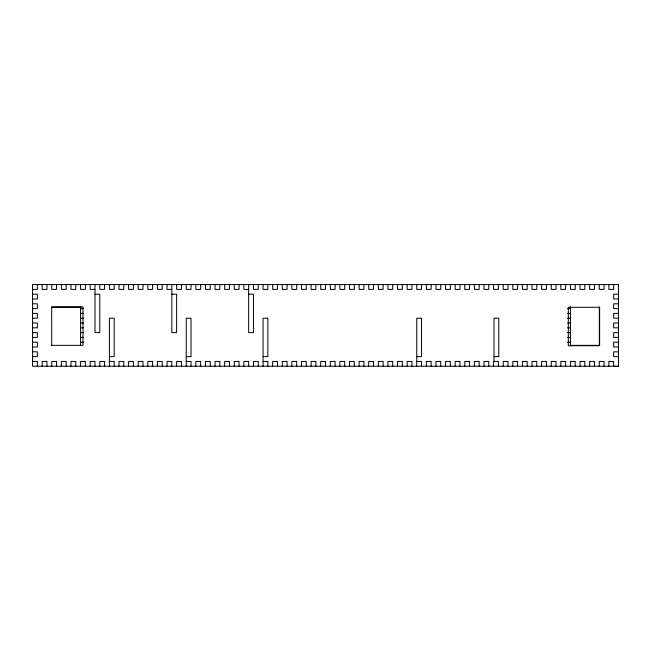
<?xml version="1.0" encoding="UTF-8"?>
<svg xmlns="http://www.w3.org/2000/svg" width="651" height="651" viewBox="0 0 651 651"><rect width="100%" height="100%" fill="white"/><g stroke="black" fill="none" stroke-linecap="round" stroke-linejoin="round"><path stroke-width="0.98" d="M32.55 289.394L37.351 289.394L37.351 284.585M94.981 289.394L90.18 289.394L90.18 284.585M171.823 289.394L167.022 289.394L167.022 284.585M248.658 289.394L243.856 289.394L243.856 284.585M32.55 294.195L37.351 294.195L37.351 298.996L32.55 298.996M94.981 294.195L99.782 294.195L99.782 332.612L94.981 332.612L94.981 284.585M171.823 294.195L176.624 294.195L176.624 332.612L171.823 332.612L171.823 284.585M248.658 294.195L253.467 294.195L253.467 332.612L248.658 332.612L248.658 284.585M618.45 294.195L613.649 294.195L613.649 298.996L618.45 298.996M32.55 303.797L37.351 303.797L37.351 308.598L32.55 308.598M618.45 303.797L613.649 303.797L613.649 308.598L618.45 308.598M51.738 307.199L81.025 307.199M80.578 308.598L83.458 308.598M567.542 308.598L570.422 308.598M32.55 313.4L37.351 313.4L37.351 318.209L32.55 318.209M80.578 313.4L83.458 313.4M567.542 313.4L570.422 313.4M618.45 313.4L613.649 313.4L613.649 318.209L618.45 318.209M80.578 318.209L83.458 318.209M567.542 318.209L570.422 318.209M32.55 323.01L37.351 323.01L37.351 327.811L32.55 327.811M80.578 323.01L83.458 323.01M567.542 323.01L570.422 323.01M618.45 323.01L613.649 323.01L613.649 327.811L618.45 327.811M80.578 327.811L83.458 327.811M567.542 327.811L570.422 327.811M32.55 332.612L37.351 332.612L37.351 337.413L32.55 337.413M80.578 332.612L83.458 332.612M567.542 332.612L570.422 332.612M618.45 332.612L613.649 332.612L613.649 337.413L618.45 337.413M80.578 337.413L83.458 337.413M567.542 337.413L570.422 337.413M32.55 342.214L37.351 342.214L37.351 347.024L32.55 347.024M80.578 342.214L83.458 342.214M567.542 342.214L570.422 342.214M618.45 342.214L613.649 342.214L613.649 347.024L618.45 347.024M51.665 345.347L82.978 345.347L82.978 306.93L51.665 306.93L51.738 345.616M570.048 345.347L599.335 345.347L599.335 306.93M32.55 351.825L37.351 351.825L37.351 356.626L32.55 356.626M618.45 351.825L613.649 351.825L613.649 356.626L618.45 356.626M109.392 356.626L114.194 356.626L114.194 318.209L109.392 318.209L109.392 366.228M186.227 356.626L191.028 356.626L191.028 318.209L186.227 318.209L186.227 366.228M263.069 356.626L267.87 356.626L267.87 318.209L263.069 318.209L263.069 366.228M416.746 356.626L421.547 356.626L421.547 318.209L416.746 318.209L416.746 366.228M494.003 356.626L498.812 356.626L498.812 318.209L494.003 318.209L494.003 361.427M32.55 361.427L37.351 361.427L37.351 366.228M109.392 361.427L114.194 361.427L114.194 366.228M186.227 361.427L191.028 361.427L191.028 366.228M263.069 361.427L267.87 361.427L267.87 366.228M416.746 361.427L421.547 361.427L421.547 366.228M613.649 366.415L618.45 366.415M613.649 284.585L613.649 289.394L608.848 289.394L608.848 284.585M613.649 366.228L613.649 361.427L608.848 361.427L608.848 366.228M604.047 284.585L604.047 289.394L599.237 289.394L599.237 284.585M604.047 366.228L604.047 361.427L599.237 361.427L599.237 366.228M594.436 284.585L594.436 289.394L589.635 289.394L589.635 284.585M594.436 366.228L594.436 361.427L589.635 361.427L589.635 366.228M584.834 284.585L584.834 289.394L580.033 289.394L580.033 284.585M584.834 366.228L584.834 361.427L580.033 361.427L580.033 366.228M575.232 284.585L575.232 289.394L570.422 289.394L570.422 284.585M575.232 366.228L575.232 361.427L570.422 361.427L570.422 366.228M570.422 306.678L570.422 346.055M565.621 284.585L565.621 289.394L560.82 289.394L560.82 284.585M565.621 366.228L565.621 361.427L560.82 361.427L560.82 366.228M556.019 284.585L556.019 289.394L551.218 289.394L551.218 284.585M556.019 366.228L556.019 361.427L551.218 361.427L551.218 366.228M546.417 284.585L546.417 289.394L541.608 289.394L541.608 284.585M546.417 366.228L546.417 361.427L541.608 361.427L541.608 366.228M536.806 284.585L536.806 289.394L532.005 289.394L532.005 284.585M536.806 366.228L536.806 361.427L532.005 361.427L532.005 366.228M527.204 284.585L527.204 289.394L522.403 289.394L522.403 284.585M527.204 366.228L527.204 361.427L522.403 361.427L522.403 366.228M517.602 284.585L517.602 289.394L512.793 289.394L512.793 284.585M517.602 366.228L517.602 361.427L512.793 361.427L512.793 366.228M507.992 284.585L507.992 289.394L503.19 289.394L503.19 284.585M507.992 366.228L507.992 361.427L503.19 361.427L503.19 366.228M498.389 284.585L498.389 289.394L493.588 289.394L493.588 284.585M498.389 366.228L498.389 361.427L493.588 361.427L493.588 366.228M488.787 284.585L488.787 289.394L483.978 289.394L483.978 284.585M488.787 366.228L488.787 361.427L483.978 361.427L483.978 366.228M479.177 284.585L479.177 289.394L474.376 289.394L474.376 284.585M479.177 366.228L479.177 361.427L474.376 361.427L474.376 366.228M469.574 284.585L469.574 289.394L464.773 289.394L464.773 284.585M469.574 366.228L469.574 361.427L464.773 361.427L464.773 366.228M459.972 284.585L459.972 289.394L455.163 289.394L455.163 284.585M459.972 366.228L459.972 361.427L455.163 361.427L455.163 366.228M450.362 284.585L450.362 289.394L445.561 289.394L445.561 284.585M450.362 366.228L450.362 361.427L445.561 361.427L445.561 366.228M440.76 284.585L440.76 289.394L435.958 289.394L435.958 284.585M440.76 366.228L440.76 361.427L435.958 361.427L435.958 366.228M431.157 284.585L431.157 289.394L426.348 289.394L426.348 284.585M431.157 366.228L431.157 361.427L426.348 361.427L426.348 366.228M421.547 284.585L421.547 289.394L416.746 289.394L416.746 284.585M411.945 284.585L411.945 289.394L407.144 289.394L407.144 284.585M411.945 366.228L411.945 361.427L407.144 361.427L407.144 366.228M402.342 284.585L402.342 289.394L397.533 289.394L397.533 284.585M402.342 366.228L402.342 361.427L397.533 361.427L397.533 366.228M392.732 284.585L392.732 289.394L387.931 289.394L387.931 284.585M392.732 366.228L392.732 361.427L387.931 361.427L387.931 366.228M383.13 284.585L383.13 289.394L378.329 289.394L378.329 284.585M383.13 366.228L383.13 361.427L378.329 361.427L378.329 366.228M373.528 284.585L373.528 289.394L368.718 289.394L368.718 284.585M373.528 366.228L373.528 361.427L368.718 361.427L368.718 366.228M363.917 284.585L363.917 289.394L359.116 289.394L359.116 284.585M363.917 366.228L363.917 361.427L359.116 361.427L359.116 366.228M354.315 284.585L354.315 289.394L349.514 289.394L349.514 284.585M354.315 366.228L354.315 361.427L349.514 361.427L349.514 366.228M344.713 284.585L344.713 289.394L339.903 289.394L339.903 284.585M344.713 366.228L344.713 361.427L339.903 361.427L339.903 366.228M335.102 284.585L335.102 289.394L330.301 289.394L330.301 284.585M335.102 366.228L335.102 361.427L330.301 361.427L330.301 366.228M325.5 284.585L325.5 289.394L320.699 289.394L320.699 284.585M325.5 366.228L325.5 361.427L320.699 361.427L320.699 366.228M315.898 284.585L315.898 289.394L311.097 289.394L311.097 284.585M315.898 366.228L315.898 361.427L311.097 361.427L311.097 366.228M306.287 284.585L306.287 289.394L301.486 289.394L301.486 284.585M306.287 366.228L306.287 361.427L301.486 361.427L301.486 366.228M296.685 284.585L296.685 289.394L291.884 289.394L291.884 284.585M296.685 366.228L296.685 361.427L291.884 361.427L291.884 366.228M287.083 284.585L287.083 289.394L282.282 289.394L282.282 284.585M287.083 366.228L287.083 361.427L282.282 361.427L282.282 366.228M277.472 284.585L277.472 289.394L272.671 289.394L272.671 284.585M277.472 366.228L277.472 361.427L272.671 361.427L272.671 366.228M267.87 284.585L267.87 289.394L263.069 289.394L263.069 284.585M258.268 284.585L258.268 289.394L253.467 289.394L253.467 284.585M258.268 366.228L258.268 361.427L253.467 361.427L253.467 366.228M248.658 366.228L248.658 361.427L243.856 361.427L243.856 366.228M239.055 284.585L239.055 289.394L234.254 289.394L234.254 284.585M239.055 366.228L239.055 361.427L234.254 361.427L234.254 366.228M229.453 284.585L229.453 289.394L224.652 289.394L224.652 284.585M229.453 366.228L229.453 361.427L224.652 361.427L224.652 366.228M219.843 284.585L219.843 289.394L215.042 289.394L215.042 284.585M219.843 366.228L219.843 361.427L215.042 361.427L215.042 366.228M210.24 284.585L210.24 289.394L205.439 289.394L205.439 284.585M210.24 366.228L210.24 361.427L205.439 361.427L205.439 366.228M200.638 284.585L200.638 289.394L195.837 289.394L195.837 284.585M200.638 366.228L200.638 361.427L195.837 361.427L195.837 366.228M191.028 284.585L191.028 289.394L186.227 289.394L186.227 284.585M181.426 284.585L181.426 289.394L176.624 289.394L176.624 284.585M181.426 366.228L181.426 361.427L176.624 361.427L176.624 366.228M171.823 366.228L171.823 361.427L167.022 361.427L167.022 366.228M162.213 284.585L162.213 289.394L157.412 289.394L157.412 284.585M162.213 366.228L162.213 361.427L157.412 361.427L157.412 366.228M152.611 284.585L152.611 289.394L147.81 289.394L147.81 284.585M152.611 366.228L152.611 361.427L147.81 361.427L147.81 366.228M143.008 284.585L143.008 289.394L138.207 289.394L138.207 284.585M143.008 366.228L143.008 361.427L138.207 361.427L138.207 366.228M133.398 284.585L133.398 289.394L128.597 289.394L128.597 284.585M133.398 366.228L133.398 361.427L128.597 361.427L128.597 366.228M123.796 284.585L123.796 289.394L118.995 289.394L118.995 284.585M123.796 366.228L123.796 361.427L118.995 361.427L118.995 366.228M114.194 284.585L114.194 289.394L109.392 289.394L109.392 284.585M104.583 284.585L104.583 289.394L99.782 289.394L99.782 284.585M104.583 366.228L104.583 361.427L99.782 361.427L99.782 366.228M94.981 366.228L94.981 361.427L90.18 361.427L90.18 366.228M85.379 284.585L85.379 289.394L80.578 289.394L80.578 284.585M85.379 366.228L85.379 361.427L80.578 361.427L80.578 366.228M80.578 306.678L80.578 345.095M75.768 284.585L75.768 289.394L70.967 289.394L70.967 284.585M75.768 366.228L75.768 361.427L70.967 361.427L70.967 366.228M66.166 284.585L66.166 289.394L61.365 289.394L61.365 284.585M66.166 366.228L66.166 361.427L61.365 361.427L61.365 366.228M56.564 284.585L56.564 289.394L51.763 289.394L51.763 284.585M56.564 366.228L56.564 361.427L51.763 361.427L51.763 366.228M46.953 284.585L46.953 289.394L42.152 289.394L42.152 284.585M46.953 366.228L46.953 361.427L42.152 361.427L42.152 366.228M618.45 284.585L32.55 284.585L32.55 366.228L618.45 366.228L618.45 284.585M599.628 307.288L568.315 307.288L568.315 345.705L599.628 345.705L599.628 307.288"/></g></svg>
